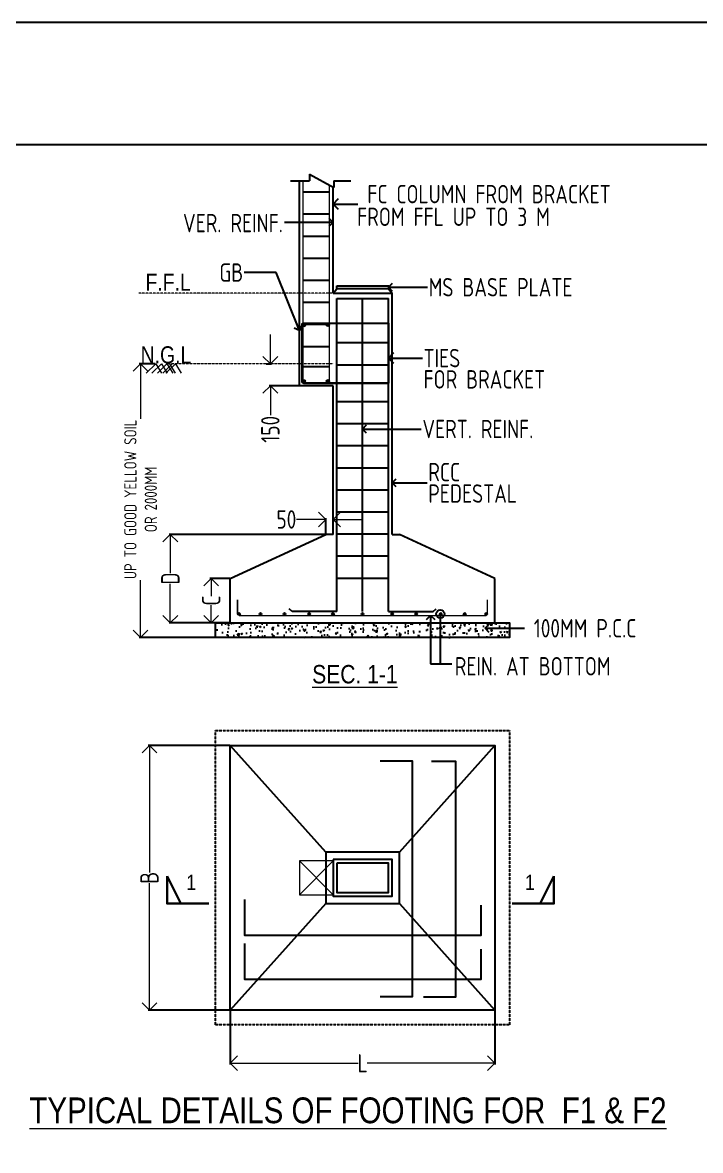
# Model space of a CAD drawing. Header units: millimetres. Extents: x 3470347 to 5996549, y -3470518 to 17149644.
# Drawn here: x 4602744 to 4611965, y 6706577 to 6721908 of the extents above; entities that cross this region are included whole.
import ezdxf
from ezdxf.enums import TextEntityAlignment as Align

# ---------------------------------------------------------------- set-up
doc = ezdxf.new("R2010")
doc.units = ezdxf.units.MM
doc.header["$MEASUREMENT"] = 0
doc.header["$PDMODE"] = 35
doc.header["$PDSIZE"] = -5
doc.linetypes.add('DASHED2', pattern=[0.375, 0.25, -0.125])
doc.linetypes.add('HIDDEN', pattern=[0.375, 0.25, -0.125])
doc.layers.get('0').update_dxf_attribs({"linetype": 'CONTINUOUS', "lineweight": 25})
doc.layers.get('DEFPOINTS').update_dxf_attribs({"linetype": 'CONTINUOUS', "lineweight": 25})
for name, color, linetype, lineweight in [('BLOCK', 7, 'CONTINUOUS', 30), ('L4', 4, 'CONTINUOUS', 30), ('PV_TEXT_ROMANS', 7, 'CONTINUOUS', 0), ('rDIMension', 1, 'CONTINUOUS', 18), ('rPCC DASH', 9, 'HIDDEN', 15), ('rRCC 1', 3, 'CONTINUOUS', 25), ('rRCC 2', 40, 'CONTINUOUS', 15), ('rREINF 1', 1, 'CONTINUOUS', 25), ('SHEET', 7, 'CONTINUOUS', 15), ('TEXT3', 7, 'CONTINUOUS', 30), ('TEXT6', 6, 'CONTINUOUS', 50)]:
    doc.layers.add(name, color=color, linetype=linetype, lineweight=lineweight)
doc.layers.add('S&T_HATCH', color=7, linetype='CONTINUOUS')
doc.styles.add('DIM', font='geniso.shx', dxfattribs={"width": 0.85})
doc.styles.add('J.P', font='ARIALN.TTF')
doc.styles.add('ROMANS', font='', dxfattribs={"width": 0.8})
doc.styles.get('ROMANS').set_extended_font_data('AR CENA')
doc.dimstyles.new('ST-150', dxfattribs={"dimscale": 75, "dimtxt": 3, "dimasz": 2, "dimexe": 0.18, "dimexo": 0.0625, "dimgap": 0.2, "dimtad": 0, "dimdec": 0, "dimlfac": 2, "dimzin": 0, "dimdsep": 46, "dimtxsty": 'DIM', "dimblk": 'OPEN90', "dimcen": 0.09, "dimclrd": 256, "dimclrt": 7, "dimadec": 0, "dimazin": 0, "dimtfac": 1, "dimtdec": 0, "dimtofl": 0, "dimtmove": 0, "dimatfit": 3, "dimldrblk": 'OPEN90', "dimfxl": 1, "dimtolj": 1, "dimtzin": 0, "dimlwd": -1, "dimarcsym": 0})
doc.dimstyles.new('ST-50', dxfattribs={"dimscale": 100, "dimtxt": 2.5, "dimasz": 2, "dimexe": 0.18, "dimexo": 0.0625, "dimgap": 0.2, "dimtad": 0, "dimdec": 0, "dimlfac": 0.5, "dimzin": 0, "dimdsep": 46, "dimtxsty": 'DIM', "dimblk": 'OPEN90', "dimcen": 0.09, "dimclrd": 256, "dimclrt": 7, "dimadec": 0, "dimazin": 0, "dimtfac": 1, "dimtdec": 0, "dimtofl": 0, "dimtmove": 0, "dimatfit": 3, "dimldrblk": 'OPEN90', "dimfxl": 1, "dimtolj": 1, "dimtzin": 0, "dimlwd": -1, "dimarcsym": 0})

# ---------------------------------------------------------------- blocks, each defined once
blk = doc.blocks.new('_Open90')
at = {"color": 0, "linetype": 'ByBlock', "lineweight": -2}
for p, q in [((0, 0), (-1, 0)), ((-0.5, 0.5), (0, 0)), ((0, 0), (-0.5, -0.5))]:
    blk.add_line(p, q, dxfattribs=at)
blk = doc.blocks.new('*D1324')
at = {"layer": 'DEFPOINTS', "color": 0}
for p in [(4604349.362346291, 6717269.723487232), (4604555.256211108, 6717269.723487232), (4605369.355299097, 6713550.361269423)]:
    blk.add_point(p, dxfattribs=at)
at = {"layer": 'rDIMension', "color": 0, "lineweight": -2}
for p, q in [((4604549.006211108, 6717269.723487232), (4604331.362346291, 6717269.723487232)), ((4605363.105299097, 6713550.361269423), (4604331.362346291, 6713550.361269423))]:
    blk.add_line(p, q, dxfattribs=at)
at = {"layer": 'rDIMension'}
for p, q in [((4604349.362346291, 6717069.723487232), (4604349.362346291, 6716523.449933778)), ((4604349.362346291, 6713750.361269423), (4604349.362346291, 6714330.105833778))]:
    blk.add_line(p, q, dxfattribs=at)
at = {"layer": 'rDIMension', "xscale": 200, "yscale": 200, "zscale": 200}
for p, rotation in [((4604349.362346291, 6717269.723487232), 90), ((4604349.362346291, 6713550.361269423), 270)]:
    blk.add_blockref('_Open90', p, dxfattribs=dict(at, rotation=rotation))
at = {"layer": 'rDIMension', "color": 7, "insert": (4604349.362346291, 6715426.777883779), "char_height": 250, "attachment_point": 5, "rotation": 90, "style": 'DIM'}
blk.add_mtext('\\A1;\\Fgeniso.shx|c1;\\H0.66667x;UP TO GOOD YELLOW SOIL\\POR 2000MM', dxfattribs=at)
blk = doc.blocks.new('*D1325')
at = {"layer": 'DEFPOINTS', "color": 0}
for p in [(4606051.82466439, 6717269.723487232), (4606114.104286725, 6716969.723487231), (4606509.355299086, 6716969.723487231)]:
    blk.add_point(p, dxfattribs=at)
at = {"layer": 'rDIMension'}
for p, q in [((4606114.104286725, 6717469.723487232), (4606114.104286725, 6717669.723487232)), ((4606114.104286725, 6716769.723487231), (4606114.104286725, 6716569.723487231))]:
    blk.add_line(p, q, dxfattribs=at)
at = {"layer": 'rDIMension', "color": 0, "lineweight": -2}
for p, q in [((4606058.07466439, 6717269.723487232), (4606132.104286725, 6717269.723487232)), ((4606503.105299086, 6716969.723487231), (4606096.104286725, 6716969.723487231))]:
    blk.add_line(p, q, dxfattribs=at)
at = {"layer": 'rDIMension', "xscale": 200, "yscale": 200, "zscale": 200}
for p, rotation in [((4606114.104286725, 6717269.723487232), 270), ((4606114.104286725, 6716969.723487231), 90)]:
    blk.add_blockref('_Open90', p, dxfattribs=dict(at, rotation=rotation))
at = {"layer": 'rDIMension', "color": 7, "insert": (4606114.104286725, 6716379.639825813), "char_height": 250, "attachment_point": 5, "rotation": 90, "style": 'DIM'}
blk.add_mtext('\\A1;150', dxfattribs=at)
blk = doc.blocks.new('*D1326')
at = {"layer": 'DEFPOINTS', "color": 0}
for p in [(4606869.355299086, 6715154.171240556), (4606869.355299086, 6714950.361269423), (4606969.355299086, 6714950.361269423)]:
    blk.add_point(p, dxfattribs=at)
at = {"layer": 'rDIMension'}
for p, q in [((4606669.355299086, 6715154.171240556), (4606469.355299086, 6715154.171240556)), ((4607169.355299086, 6715154.171240556), (4607369.355299086, 6715154.171240556))]:
    blk.add_line(p, q, dxfattribs=at)
at = {"layer": 'rDIMension', "color": 0, "lineweight": -2}
for p, q in [((4606869.355299086, 6714956.611269423), (4606869.355299086, 6715172.171240556)), ((4606969.355299086, 6714956.611269423), (4606969.355299086, 6715172.171240556))]:
    blk.add_line(p, q, dxfattribs=at)
at = {"layer": 'rDIMension', "xscale": 200, "yscale": 200, "zscale": 200}
blk.add_blockref('_Open90', (4606869.355299086, 6715154.171240556), dxfattribs=at)
at = {"layer": 'rDIMension', "xscale": 200, "yscale": 200, "zscale": 200, "rotation": 180}
blk.add_blockref('_Open90', (4606969.355299086, 6715154.171240556), dxfattribs=at)
at = {"layer": 'rDIMension', "color": 7, "insert": (4606332.396637669, 6715154.171240556), "char_height": 250, "attachment_point": 5, "style": 'DIM'}
blk.add_mtext('\\A1;50', dxfattribs=at)
blk = doc.blocks.new('*D1327')
at = {"layer": 'DEFPOINTS', "color": 0}
for p in [(4605308.971355045, 6714350.361269423), (4605569.355299097, 6714350.361269423), (4605569.355299097, 6713750.361269424)]:
    blk.add_point(p, dxfattribs=at)
at = {"layer": 'rDIMension', "color": 0, "lineweight": -2}
for p, q in [((4605563.105299097, 6714350.361269423), (4605290.971355045, 6714350.361269423)), ((4605563.105299097, 6713750.361269424), (4605290.971355045, 6713750.361269424))]:
    blk.add_line(p, q, dxfattribs=at)
at = {"layer": 'rDIMension'}
for p, q in [((4605308.971355045, 6714150.361269423), (4605308.971355045, 6714112.861269424)), ((4605308.971355045, 6713950.361269424), (4605308.971355045, 6713987.861269424))]:
    blk.add_line(p, q, dxfattribs=at)
at = {"layer": 'rDIMension', "xscale": 200, "yscale": 200, "zscale": 200}
for p, rotation in [((4605308.971355045, 6714350.361269423), 90), ((4605308.971355045, 6713750.361269424), 270)]:
    blk.add_blockref('_Open90', p, dxfattribs=dict(at, rotation=rotation))
at = {"layer": 'rDIMension', "color": 7, "insert": (4605308.971355045, 6714050.361269424), "char_height": 250, "attachment_point": 5, "rotation": 90, "style": 'DIM'}
blk.add_mtext('\\A1;C', dxfattribs=at)
blk = doc.blocks.new('*D1328')
at = {"layer": 'DEFPOINTS', "color": 0}
for p in [(4604753.737136526, 6714950.361269423), (4606869.355299086, 6714950.361269423), (4605369.355299097, 6713750.361269423)]:
    blk.add_point(p, dxfattribs=at)
at = {"layer": 'rDIMension', "color": 0, "lineweight": -2}
for p, q in [((4606863.105299086, 6714950.361269423), (4604735.737136526, 6714950.361269423)), ((4605363.105299097, 6713750.361269423), (4604735.737136526, 6713750.361269423))]:
    blk.add_line(p, q, dxfattribs=at)
at = {"layer": 'rDIMension'}
for p, q in [((4604753.737136526, 6714750.361269423), (4604753.737136526, 6714423.486269422)), ((4604753.737136526, 6713950.361269423), (4604753.737136526, 6714277.236269422))]:
    blk.add_line(p, q, dxfattribs=at)
at = {"layer": 'rDIMension', "xscale": 200, "yscale": 200, "zscale": 200}
for p, rotation in [((4604753.737136526, 6714950.361269423), 90), ((4604753.737136526, 6713750.361269423), 270)]:
    blk.add_blockref('_Open90', p, dxfattribs=dict(at, rotation=rotation))
at = {"layer": 'rDIMension', "color": 7, "insert": (4604753.737136526, 6714350.361269423), "char_height": 250, "attachment_point": 5, "rotation": 90, "style": 'DIM'}
blk.add_mtext('\\A1;D', dxfattribs=at)
blk = doc.blocks.new('*D1329')
at = {"layer": 'DEFPOINTS', "color": 0}
for p in [(4605569.355299097, 6712083.45687328), (4604469.017067229, 6708483.45687328), (4605569.355299097, 6708483.45687328)]:
    blk.add_point(p, dxfattribs=at)
at = {"layer": 'rDIMension', "color": 0, "lineweight": -2}
for p, q in [((4605563.105299097, 6712083.45687328), (4604451.017067229, 6712083.45687328)), ((4605563.105299097, 6708483.45687328), (4604451.017067229, 6708483.45687328))]:
    blk.add_line(p, q, dxfattribs=at)
at = {"layer": 'rDIMension'}
for p, q in [((4604469.017067229, 6711883.45687328), (4604469.017067229, 6710356.581873279)), ((4604469.017067229, 6708683.45687328), (4604469.017067229, 6710210.331873279))]:
    blk.add_line(p, q, dxfattribs=at)
at = {"layer": 'rDIMension', "xscale": 200, "yscale": 200, "zscale": 200}
for p, rotation in [((4604469.017067229, 6712083.45687328), 90), ((4604469.017067229, 6708483.45687328), 270)]:
    blk.add_blockref('_Open90', p, dxfattribs=dict(at, rotation=rotation))
at = {"layer": 'rDIMension', "color": 7, "insert": (4604469.017067229, 6710283.45687328), "char_height": 250, "attachment_point": 5, "rotation": 90, "style": 'DIM'}
blk.add_mtext('\\A1;B', dxfattribs=at)
blk = doc.blocks.new('*D1330')
at = {"layer": 'DEFPOINTS', "color": 0}
for p in [(4605569.355299097, 6708483.45687328), (4609169.355299097, 6708483.45687328), (4609169.355299097, 6707762.369561859)]:
    blk.add_point(p, dxfattribs=at)
at = {"layer": 'rDIMension', "color": 0, "lineweight": -2}
for p, q in [((4605569.355299097, 6708477.20687328), (4605569.355299097, 6707744.369561859)), ((4609169.355299097, 6708477.20687328), (4609169.355299097, 6707744.369561859))]:
    blk.add_line(p, q, dxfattribs=at)
at = {"layer": 'rDIMension'}
for p, q in [((4605769.355299097, 6707762.369561859), (4607306.855299097, 6707762.369561859)), ((4608969.355299097, 6707762.369561859), (4607431.855299097, 6707762.369561859))]:
    blk.add_line(p, q, dxfattribs=at)
at = {"layer": 'rDIMension', "xscale": 200, "yscale": 200, "zscale": 200, "rotation": 180}
blk.add_blockref('_Open90', (4605569.355299097, 6707762.369561859), dxfattribs=at)
at = {"layer": 'rDIMension', "xscale": 200, "yscale": 200, "zscale": 200}
blk.add_blockref('_Open90', (4609169.355299097, 6707762.369561859), dxfattribs=at)
at = {"layer": 'rDIMension', "color": 7, "insert": (4607369.355299097, 6707762.369561859), "char_height": 250, "attachment_point": 5, "style": 'DIM'}
blk.add_mtext('\\A1;L', dxfattribs=at)
blk = doc.blocks.new('SMH-1')
at = {"layer": 'L4'}
for points in [[(0, 0), (814.6229330631322, 0), (814.6229330631322, 534.8206034718023)], [(814.6229330631322, 534.8206034718023), (546.0281598753063, 0)]]:
    blk.add_lwpolyline(points, dxfattribs=at)
at = {"layer": 'TEXT6', "style": 'ROMANS', "width": 0.85}
blk.add_attdef('SEC', text='', height=300, dxfattribs=at).set_placement((346.3707409001945, 410.1505165286653), align=Align.MIDDLE_CENTER)

msp = doc.modelspace()

# ---------------------------------------------------------------- hatches: boundary and pattern name
at = {"layer": 'rRCC 2'}
h = msp.add_hatch(color=256, dxfattribs=at)
h.dxf.hatch_style = 1
h.paths.add_polyline_path([(4606547.915478615, 6717796.995343521, -1), (4606593.10022865, 6717796.908868411, -1)])
h = msp.add_hatch(color=256, dxfattribs=at)
h.dxf.hatch_style = 1
h.paths.add_polyline_path([(4606872.555602908, 6717799.90950448, -1), (4606917.740352943, 6717799.82302937, -1)])
h = msp.add_hatch(color=256, dxfattribs=at)
h.dxf.hatch_style = 1
h.paths.add_polyline_path([(4606546.465518354, 6717032.789842141, -1), (4606591.650268389, 6717032.70336703, -1)])
h = msp.add_hatch(color=256, dxfattribs=at)
h.dxf.hatch_style = 1
h.paths.add_polyline_path([(4606874.983064473, 6717032.230323237, -1), (4606920.167814507, 6717032.143848127, -1)])
h = msp.add_hatch(color=256, dxfattribs=at)
h.dxf.hatch_style = 1
edge = h.paths.add_edge_path()
edge.add_arc((4605688.056079037, 6713869.062049363), 18.70077993899758, 0, 360)
h = msp.add_hatch(color=256, dxfattribs=at)
h.dxf.hatch_style = 1
edge = h.paths.add_edge_path()
edge.add_arc((4605981.193021592, 6713869.062049363), 18.70077993899758, 0, 360)
h = msp.add_hatch(color=256, dxfattribs=at)
h.dxf.hatch_style = 1
edge = h.paths.add_edge_path()
edge.add_arc((4606307.510775176, 6713869.062049363), 18.70077993899758, 0, 360)
h = msp.add_hatch(color=256, dxfattribs=at)
h.dxf.hatch_style = 1
edge = h.paths.add_edge_path()
edge.add_arc((4606641.644522859, 6713869.062049363), 18.70077993899758, 0, 360)
h = msp.add_hatch(color=256, dxfattribs=at)
h.dxf.hatch_style = 1
edge = h.paths.add_edge_path()
edge.add_arc((4606966.008277919, 6713869.062049363), 18.70077993899758, 0, 360)
h = msp.add_hatch(color=256, dxfattribs=at)
h.dxf.hatch_style = 1
edge = h.paths.add_edge_path()
edge.add_arc((4607369.355299098, 6713869.062049363), 18.70077993899758, 0, 360)
h = msp.add_hatch(color=256, dxfattribs=at)
h.dxf.hatch_style = 1
edge = h.paths.add_edge_path()
edge.add_arc((4607772.702320257, 6713869.062049363), 18.70077993899758, -180, 180, ccw=False)
h = msp.add_hatch(color=256, dxfattribs=at)
h.dxf.hatch_style = 1
edge = h.paths.add_edge_path()
edge.add_arc((4608097.066075318, 6713869.062049363), 18.70077993899758, -180, 180, ccw=False)
h = msp.add_hatch(color=256, dxfattribs=at)
h.dxf.hatch_style = 1
edge = h.paths.add_edge_path()
edge.add_arc((4608431.199823, 6713869.062049363), 18.70077993899758, -180, 180, ccw=False)
h = msp.add_hatch(color=256, dxfattribs=at)
h.dxf.hatch_style = 1
edge = h.paths.add_edge_path()
edge.add_arc((4608757.517576585, 6713869.062049363), 18.70077993899758, -180, 180, ccw=False)
h = msp.add_hatch(color=256, dxfattribs=at)
h.dxf.hatch_style = 1
edge = h.paths.add_edge_path()
edge.add_arc((4609050.654519159, 6713869.062049362), 18.70077993899758, 0, 360)
at = {"layer": 'S&T_HATCH', "linetype": 'ByBlock', "transparency": 33554559}
h = msp.add_hatch(dxfattribs=at)
h.set_pattern_fill('AR-CONC', color=256, scale=30)
h.set_pattern_definition([(49.99999999999999, (2224126.683132183, 8745714.725172203), (215.178054780226, -18.82564049477853), [22.5, -247.5]), (355, (2224126.683132183, 8745714.725172203), (-41.6254000839, 225.6576401100035), [18, -198]), (100.45144446, (2224144.614636483, 8745713.156369004), (173.5526540181336, 206.8319972905888), [19.12205759999985, -210.3426335999988]), (46.18420000000001, (2224126.683132183, 8745774.725172203), (320.1723992014717, -49.65578423792296), [33.75, -371.25]), (96.63563549, (2224153.364155683, 8745770.587180104), (280.3985837022685, 292.2355802323651), [28.6831026, -315.5141279999999]), (351.1841639899999, (2224126.683132183, 8745774.725172203), (280.3985835164319, 292.2355800809971), [27, -297.0000003]), (21, (2224156.683132183, 8745759.725172203), (179.0721156355385, -120.7856671996016), [22.5, -247.5]), (326.0000000000001, (2224156.683132183, 8745759.725172203), (72.99459957647451, 217.5450135140559), [18, -198]), (71.45144474, (2224171.605808383, 8745749.659700003), (252.0667130189913, 96.75934584190615), [19.122057, -210.3426336]), (37.50000000000001, (2224126.683132183, 8745714.725172203), (3.647956595187201, 99.86815614939344), [0, -195.6, 0, -201, 0, -198.75]), (7.499999999999999, (2224126.683132183, 8745714.725172203), (78.92086123264458, 118.3235135647081), [0, -114.6, 0, -191.1, 0, -75.75]), (327.5, (2224059.783132183, 8745714.725172203), (160.1467308517227, -6.766461520313927), [0, -75, 0, -234, 0, -310.5]), (317.5, (2224029.783132183, 8745714.725172203), (174.9558508027159, 30.03149469969532), [0, -97.5, 0, -155.4, 0, -220.5])])
h.paths.add_polyline_path([(4609369.355299098, 6713750.361269423), (4605369.355299098, 6713750.361269424), (4605369.355299098, 6713550.361269424), (4609369.355299098, 6713550.361269423)])

# ---------------------------------------------------------------- linework, layer by layer
at = {"color": 7, "linetype": 'DASHED2'}
msp.add_lwpolyline([(4605369.355299097, 6708283.45687328), (4605369.355299097, 6712283.45687328), (4609369.355299097, 6712283.45687328), (4609369.355299097, 6708283.45687328)], close=True, dxfattribs=at)
at = {"color": 1, "linetype": 'ByBlock'}
for points in [[(4605569.355299097, 6708483.45687328), (4605569.355299097, 6712083.45687328), (4609169.355299097, 6712083.45687328), (4609169.355299097, 6708483.45687328)], [(4606869.355299086, 6710633.45687328), (4606869.355299086, 6709933.45687328), (4607869.355299086, 6709933.45687328), (4607869.355299086, 6710633.45687328)]]:
    msp.add_lwpolyline(points, close=True, dxfattribs=at)
for points in [[(4606869.355299086, 6710633.45687328), (4605569.355299097, 6712083.45687328)], [(4607869.355299086, 6710633.45687328), (4609169.355299097, 6712083.45687328)], [(4606869.355299086, 6709933.45687328), (4605569.355299097, 6708483.45687328)], [(4607869.355299086, 6709933.45687328), (4609169.355299097, 6708483.45687328)]]:
    msp.add_lwpolyline(points, dxfattribs=at)
at = {"color": 3, "linetype": 'ByBlock'}
msp.add_lwpolyline([(4606969.355299086, 6710533.45687328), (4606969.355299086, 6710033.45687328), (4607769.355299086, 6710033.45687328), (4607769.355299086, 6710533.45687328)], close=True, dxfattribs=at)
at = {"color": 2, "linetype": 'ByBlock'}
msp.add_lwpolyline([(4607019.355299086, 6710483.45687328), (4607019.355299086, 6710083.45687328), (4607719.355299086, 6710083.45687328), (4607719.355299086, 6710483.45687328)], close=True, dxfattribs=at)
at = {"layer": 'rPCC DASH'}
for p, q in [((4606969.355299086, 6718229.723487232), (4604326.15755242, 6718229.723487232)), ((4606969.355299086, 6717269.723487232), (4604698.921104982, 6717269.723487232))]:
    msp.add_line(p, q, dxfattribs=at)
at = {"layer": 'rRCC 1'}
for p, q in [((4606645.656365879, 6719847.415094374), (4606976.548726883, 6719667.269456699)), ((4606645.656365879, 6719847.415094374), (4606645.656365879, 6719757.342275537)), ((4606388.602546379, 6719757.342275537), (4606645.656365879, 6719757.342275537)), ((4606509.355299086, 6716969.723487232), (4606509.355299086, 6719757.342275537)), ((4606976.548726883, 6719757.342275537), (4607208.602546383, 6719757.342275537)), ((4606976.548726883, 6719757.342275537), (4606976.548726883, 6719667.269456699)), ((4606969.355299086, 6718229.723487232), (4606969.355299086, 6719671.185729151)), ((4606969.355299086, 6718229.723487232), (4607769.355299087, 6718229.723487232)), ((4607769.355299087, 6714950.361269423), (4607769.355299087, 6718229.723487232)), ((4606509.355299086, 6716969.723487232), (4606509.355299086, 6717269.723487232)), ((4606969.355299086, 6714950.361269423), (4606969.355299086, 6716969.723487232)), ((4605569.355299097, 6714350.361269424), (4606869.355299086, 6714950.361269423)), ((4606969.355299086, 6714950.361269423), (4606869.355299086, 6714950.361269423)), ((4607769.355299086, 6714950.361269423), (4607869.355299086, 6714950.361269423)), ((4609169.355299097, 6714350.361269423), (4607869.355299086, 6714950.361269423)), ((4605569.355299097, 6713750.361269424), (4605569.355299097, 6714350.361269424)), ((4609169.355299097, 6713750.361269423), (4609169.355299097, 6714350.361269423))]:
    msp.add_line(p, q, dxfattribs=at)
at = {"layer": 'rRCC 1', "color": 2}
for p, q in [((4606559.355299086, 6719606.303882725), (4606919.355299086, 6719606.303882725)), ((4606559.355299086, 6719306.303882725), (4606919.355299086, 6719306.303882725)), ((4606559.355299086, 6719006.303882725), (4606919.355299086, 6719006.303882725)), ((4606559.355299086, 6718706.303882725), (4606919.355299086, 6718706.303882725)), ((4606559.355299086, 6718406.303882725), (4606919.355299086, 6718406.303882725)), ((4607019.355299086, 6713904.236035444), (4607019.355299086, 6718157.733149298)), ((4607019.355299086, 6718157.733149298), (4607719.355299087, 6718157.733149298)), ((4607019.355299086, 6713904.236035444), (4607019.355299086, 6718157.733149298)), ((4607369.355299087, 6713904.236035444), (4607369.355299087, 6718157.733149298)), ((4607369.355299087, 6713904.236035444), (4607369.355299087, 6718157.733149298)), ((4607719.355299087, 6713904.236035444), (4607719.355299087, 6718157.733149298)), ((4606559.355299086, 6718106.303882725), (4606919.355299086, 6718106.303882725)), ((4606559.355299086, 6717806.303882725), (4606919.355299087, 6717806.303882725)), ((4607019.355299086, 6717557.733149298), (4607719.355299087, 6717557.733149298)), ((4606559.355299086, 6717506.303882725), (4606919.355299086, 6717506.303882725)), ((4607019.355299086, 6717257.733149298), (4607719.355299087, 6717257.733149298)), ((4606559.355299086, 6717232.692208606), (4606919.355299086, 6717232.692208606)), ((4606567.413612613, 6717008.466303312), (4607719.355299087, 6717007.470767881)), ((4607019.355299086, 6716757.733149298), (4607719.355299087, 6716757.733149298)), ((4607019.355299086, 6716457.733149298), (4607719.355299087, 6716457.733149298)), ((4607019.355299086, 6716157.733149298), (4607719.355299087, 6716157.733149298)), ((4607019.355299086, 6715857.733149298), (4607719.355299087, 6715857.733149298)), ((4607019.355299086, 6715557.733149298), (4607719.355299087, 6715557.733149298)), ((4607019.355299086, 6715257.733149298), (4607719.355299087, 6715257.733149298)), ((4607019.355299086, 6714957.733149298), (4607719.355299087, 6714957.733149298)), ((4607019.355299086, 6714657.733149298), (4607719.355299087, 6714657.733149298)), ((4607019.355299086, 6714357.733149298), (4607719.355299087, 6714357.733149298)), ((4606411.195299086, 6713904.236035444), (4606371.074533024, 6713938.236619434)), ((4607019.355299086, 6713904.236035444), (4606411.195299086, 6713904.236035444)), ((4607719.355299087, 6713904.236035444), (4608327.515299087, 6713904.236035444)), ((4608327.515299087, 6713904.236035444), (4608367.63606515, 6713938.236619434))]:
    msp.add_line(p, q, dxfattribs=at)
at = {"layer": 'rRCC 1', "color": 0}
for p, q in [((4606969.355299086, 6718229.723487232), (4607019.355299086, 6718287.305766932)), ((4607719.355299087, 6718287.305766932), (4607769.355299087, 6718229.723487232))]:
    msp.add_line(p, q, dxfattribs=at)
msp.add_lwpolyline([(4607019.355299086, 6718328.138242981), (4607719.355299087, 6718328.138242981), (4607719.355299087, 6718287.305766932), (4607019.355299086, 6718287.305766932)], close=True, dxfattribs=at)
at = {"layer": 'rRCC 1'}
for points in [[(4606969.355299086, 6716969.723487232), (4606509.355299086, 6716969.723487232), (4606509.355299086, 6717869.723487232)], [(4606969.355299086, 6717008.09763698), (4606969.355299086, 6717008.07462466)]]:
    msp.add_lwpolyline(points, dxfattribs=at)
at = {"layer": 'rRCC 1', "color": 2}
msp.add_lwpolyline([(4606565.480925934, 6717823.313500804), (4607719.355299087, 6717823.313500804), (4607719.355299087, 6717007.470767881), (4606565.465333442, 6717008.467822238, -0.4139852340272943), (4606545.480925934, 6717028.46781616), (4606545.480925934, 6717803.313500804, -0.414213562373095)], format="xyb", close=True, dxfattribs=at)
at = {"layer": 'rRCC 1'}
msp.add_lwpolyline([(4605369.355299097, 6713750.361269424), (4609369.355299098, 6713750.361269423), (4609369.355299098, 6713550.361269423), (4605369.355299097, 6713550.361269424)], close=True, dxfattribs=at)
at = {"layer": 'rRCC 1', "color": 2}
for points in [[(4607606.995747051, 6711873.814074105), (4608043.175606518, 6711873.814074105), (4608043.175606518, 6708665.854482732), (4607606.995747051, 6708665.854482732)], [(4608304.328613214, 6711868.247593757), (4608631.393793262, 6711868.247593757), (4608631.393793262, 6708660.288002384), (4608195.213933795, 6708660.288002384)], [(4608976.443082253, 6709909.585899054), (4608976.443082253, 6709497.752138679), (4605764.99964235, 6709497.752138679), (4605764.99964235, 6709987.11510527)], [(4608976.443082253, 6709312.407809584), (4608976.443082253, 6708900.574049209), (4605764.99964235, 6708900.574049209), (4605764.99964235, 6709389.937015801)]]:
    msp.add_lwpolyline(points, dxfattribs=at)
at = {"layer": 'rRCC 2'}
for p, q in [((4606559.355299086, 6717062.884993416), (4606559.355299086, 6719757.342275537)), ((4606919.355299086, 6717062.884993416), (4606919.355299086, 6719698.406913272)), ((4606919.355299087, 6717008.191920838), (4606919.355299086, 6719698.406913272)), ((4604555.256211108, 6717269.723487232), (4604427.376896959, 6717141.666602139)), ((4604632.349407966, 6717269.723487232), (4604504.470093817, 6717141.666602139)), ((4604555.256211108, 6717269.723487232), (4604635.066278338, 6717141.666602139)), ((4604708.194572499, 6717269.723487232), (4604580.315258349, 6717141.666602139)), ((4604632.349407966, 6717269.723487232), (4604712.159475197, 6717141.666602139)), ((4604780.428443491, 6717269.723487232), (4604652.549129343, 6717141.666602139)), ((4604822.577823859, 6717269.723487232), (4604694.69850971, 6717141.666602139)), ((4604708.194572499, 6717269.723487232), (4604788.004639729, 6717141.666602139)), ((4604740.414095664, 6717269.723487232), (4604820.224162894, 6717141.666602139)), ((4604822.577823859, 6717269.723487232), (4604902.38789109, 6717141.666602139))]:
    msp.add_line(p, q, dxfattribs=at)
at = {"layer": 'rRCC 2', "color": 6}
for p, q in [((4606509.355299086, 6710513.456873273), (4606969.355299086, 6710053.456873273)), ((4606969.355299086, 6710513.456873273), (4606509.355299086, 6710053.456873273))]:
    msp.add_line(p, q, dxfattribs=at)
at = {"layer": 'rRCC 2'}
for points in [[(4605669.355299097, 6714060.361269424), (4605669.355299097, 6713869.062049363)], [(4605669.355299097, 6713869.062049363), (4605669.355299097, 6714060.361269423)], [(4609069.355299098, 6713869.062049362), (4609069.355299098, 6714060.361269423)], [(4605688.056079037, 6713850.361269424), (4609050.654519159, 6713850.361269423)]]:
    msp.add_lwpolyline(points, dxfattribs=at)
at = {"layer": 'rRCC 2', "color": 6}
msp.add_lwpolyline([(4606509.355299086, 6710513.456873273), (4606509.355299086, 6710053.456873273), (4606969.355299086, 6710053.456873273), (4606969.355299086, 6710513.456873273)], close=True, dxfattribs=at)
at = {"layer": 'rRCC 2'}
for centre, radius in [((4606570.507853633, 6717796.952105966), 22.59241639155215), ((4606570.507853633, 6717796.952105966), 22.59241639155215), ((4606895.147977925, 6717799.866266924), 22.59241639155215), ((4606895.147977925, 6717799.866266924), 22.59241639155215), ((4606569.057893371, 6717032.746604585), 22.59241639155215), ((4606569.057893371, 6717032.746604585), 22.59241639155215), ((4606897.575439489, 6717032.187085682), 22.59241639155215), ((4606897.575439489, 6717032.187085682), 22.59241639155215), ((4605688.056079037, 6713869.062049363), 18.70077993899758), ((4605688.056079037, 6713869.062049363), 18.70077993899758), ((4605981.193021592, 6713869.062049363), 18.70077993899758), ((4605981.193021592, 6713869.062049363), 18.70077993899758), ((4606307.510775176, 6713869.062049363), 18.70077993899758), ((4606307.510775176, 6713869.062049363), 18.70077993899758), ((4606641.644522859, 6713869.062049363), 18.70077993899758), ((4606641.644522859, 6713869.062049363), 18.70077993899758), ((4606966.008277919, 6713869.062049363), 18.70077993899758), ((4606966.008277919, 6713869.062049363), 18.70077993899758), ((4607369.355299098, 6713869.062049363), 18.70077993899758), ((4607369.355299098, 6713869.062049363), 18.70077993899758), ((4607772.702320257, 6713869.062049363), 18.70077993899758), ((4607772.702320257, 6713869.062049363), 18.70077993899758), ((4608097.066075318, 6713869.062049363), 18.70077993899758), ((4608097.066075318, 6713869.062049363), 18.70077993899758), ((4608431.199823, 6713869.062049363), 18.70077993899758), ((4608431.199823, 6713869.062049363), 18.70077993899758), ((4608757.517576585, 6713869.062049363), 18.70077993899758), ((4608757.517576585, 6713869.062049363), 18.70077993899758), ((4609050.654519159, 6713869.062049362), 18.70077993899758), ((4609050.654519159, 6713869.062049362), 18.70077993899758)]:
    msp.add_circle(centre, radius, dxfattribs=at)

# ---------------------------------------------------------------- block references
at = {"layer": 'BLOCK'}
ref = msp.add_blockref('SMH-1', (4605279.344817868, 6709933.45687328), dxfattribs=dict(at, xscale=-0.6985281548173935, yscale=0.6985281548173935, zscale=0.6985281548173935))
ref.add_attrib('SEC', '1', dxfattribs={"layer": 'TEXT6', "height": 209.558446445218, "style": 'ROMANS', "width": 0.85}).set_placement((4605037.395103345, 6710219.958556789), align=Align.MIDDLE_CENTER)
at = {"layer": 'BLOCK', "xscale": 0.6985281548173935, "yscale": 0.6985281548173935, "zscale": 0.6985281548173935}
msp.add_blockref('SMH-1', (4609401.981664635, 6709933.45687328), dxfattribs=at).add_auto_attribs({'SEC': '1'})

# ---------------------------------------------------------------- texts
at = {"layer": 'PV_TEXT_ROMANS', "style": 'J.P'}
for s, height, p in [('%%USEC. 1-1', 250, (4607264.17535453, 6713050.481404613)), ('%%UTYPICAL DETAILS OF FOOTING FOR  F1 & F2', 350, (4607170.667177663, 6707122.046195854))]:
    msp.add_text(s, height=height, rotation=359.9999999999999, dxfattribs=at).set_placement(p, align=Align.MIDDLE)
at = {"layer": 'rDIMension', "color": 7, "insert": (4606284.507601005, 6719182.373146995), "char_height": 250, "attachment_point": 6, "style": 'DIM'}
msp.add_mtext('\\A1;VER. REINF. ', dxfattribs=at)
at = {"layer": 'rDIMension', "color": 7, "char_height": 250, "attachment_point": 4, "line_spacing_factor": 0.7, "style": 'DIM'}
for s, insert in [('\\A1;RCC\\PPEDESTAL', (4608262.672000266, 6715651.545278906)), ('\\A1;\\Fgeniso.shx|c1;REIN. AT BOTTOM', (4608622.274474094, 6713158.191998661))]:
    msp.add_mtext(s, dxfattribs=dict(at, insert=insert))
at = {"layer": 'rRCC 1', "color": 7, "insert": (4605745.394620487, 6718509.884031418), "char_height": 250, "attachment_point": 6, "style": 'DIM'}
msp.add_mtext('\\A1;GB', dxfattribs=at)
at = {"layer": 'rRCC 2', "color": 7, "char_height": 250, "style": 'DIM'}
for s, insert, attachment_point in [('\\A1;FC COLUMN FROM BRACKET', (4610743.895174243, 6719575.986397711), 6), ('\\A1;FROM FFL UP TO 3 M', (4609915.826262053, 6719268.101952833), 6), ('\\A1;MS BASE PLATE', (4608267.728212402, 6718310.497729521), 4), ('\\A1;TIES ', (4608197.706517304, 6717346.878229764), 4), ('\\A1;FOR BRACKET', (4608197.706517304, 6717058.132699671), 4), ('\\A1;VERT. REINF.', (4608182.878106596, 6716383.242704142), 4)]:
    msp.add_mtext(s, dxfattribs=dict(at, insert=insert, attachment_point=attachment_point))
at = {"layer": 'TEXT3', "style": 'ROMANS', "width": 0.85}
for s, p in [('F.F.L', (4604415.503642272, 6718262.987690317)), ('N.G.L', (4604349.362346292, 6717275.210327519))]:
    msp.add_text(s, height=232.5536011379122, dxfattribs=at).set_placement(p)

# ---------------------------------------------------------------- dimensions: what is measured, and where the dimension line sits
at = {"layer": 'rDIMension'}
dim = msp.add_linear_dim(base=(4606114.104286725, 6716969.723487231), p1=(4606051.82466439, 6717269.723487232), p2=(4606509.355299086, 6716969.723487231), angle=90, dimstyle='ST-50', dxfattribs=at)
dim.commit()
dim.dimension.update_dxf_attribs({"geometry": '*D1325', "text_midpoint": (4606114.104286725, 6716379.639825813), "dimtype": 160})
dim = msp.add_linear_dim(base=(4604349.362346291, 6717269.723487232), p1=(4605369.355299097, 6713550.361269423), p2=(4604555.256211108, 6717269.723487232), angle=90, text='\\Fgeniso.shx|c1;\\H0.66667x;UP TO GOOD YELLOW SOIL\\POR 2000MM', dimstyle='ST-50', override={"dimtxsty": 'DIM', "dimblk": 'Open90'}, dxfattribs=at)
dim.commit()
dim.dimension.update_dxf_attribs({"geometry": '*D1324', "text_midpoint": (4604349.362346291, 6715426.777883779), "dimtype": 160})
dim = msp.add_linear_dim(base=(4606869.355299086, 6715154.171240556), p1=(4606969.355299086, 6714950.361269423), p2=(4606869.355299086, 6714950.361269423), dimstyle='ST-50', dxfattribs=at)
dim.commit()
dim.dimension.update_dxf_attribs({"geometry": '*D1326', "text_midpoint": (4606332.396637669, 6715154.171240556)})
for base, p1, p2, text, picture, middle in [((4604753.737136526, 6714950.361269423), (4605369.355299097, 6713750.361269423), (4606869.355299086, 6714950.361269423), 'D', '*D1328', (4604753.737136526, 6714350.361269423)), ((4605308.971355045, 6714350.361269423), (4605569.355299097, 6713750.361269424), (4605569.355299097, 6714350.361269423), 'C', '*D1327', (4605308.971355045, 6714050.361269424))]:
    dim = msp.add_linear_dim(base=base, p1=p1, p2=p2, angle=90, text=text, dimstyle='ST-50', dxfattribs=at)
    dim.commit()
    dim.dimension.update_dxf_attribs({"geometry": picture, "text_midpoint": middle})
dim = msp.add_linear_dim(base=(4604469.017067229, 6708483.45687328), p1=(4605569.355299097, 6712083.45687328), p2=(4605569.355299097, 6708483.45687328), angle=90, text='B', dimstyle='ST-50', override={"dimtxsty": 'DIM'}, dxfattribs=at)
dim.commit()
dim.dimension.update_dxf_attribs({"geometry": '*D1329', "text_midpoint": (4604469.017067229, 6710283.45687328)})
dim = msp.add_linear_dim(base=(4609169.355299097, 6707762.369561859), p1=(4605569.355299097, 6708483.45687328), p2=(4609169.355299097, 6708483.45687328), text='L', dimstyle='ST-50', override={"dimtxsty": 'DIM'}, dxfattribs=at)
dim.commit()
dim.dimension.update_dxf_attribs({"geometry": '*D1330', "text_midpoint": (4607369.355299097, 6707762.369561859)})

# ---------------------------------------------------------------- leaders
at = {"layer": 'rREINF 1'}
msp.add_leader([(4606967.887372467, 6719440.249631072), (4607306.170992967, 6719440.249631072)], dimstyle='ST-150', dxfattribs=at)
for points, override in [([(4606968.17985283, 6719191.096282103), (4606308.055575851, 6719191.096282103)], {"dimasz": 1.5}), ([(4608425.617575158, 6713869.062049363), (4608425.617575158, 6713190.374260105), (4608580.706490858, 6713190.374260105)], {"dimasz": 1.5, "dimldrblk": 'DotBlank'}), ([(4608294.250923367, 6713850.361269425), (4608294.250923367, 6713190.374260105), (4608580.706490858, 6713190.374260105)], {"dimasz": 1.5})]:
    msp.add_leader(points, dimstyle='ST-150', override=override, dxfattribs=at)
at = {"layer": 'rREINF 1', "annotation_type": 0, "has_hookline": 1}
for points, hookline_direction, text_width in [([(4606509.355299086, 6717720.581250746), (4606194.797768093, 6718509.884031418), (4605760.394620487, 6718509.884031418)], 1, 276.25), ([(4607769.355299087, 6715651.545278906), (4608247.672000266, 6715651.545278906)], 0, 1253.75), ([(4609034.658693412, 6713674.772441296), (4609682.111756156, 6713674.772441296)], 0, 1402.5)]:
    msp.add_leader(points, dimstyle='ST-150', override={"dimasz": 1.5}, dxfattribs=dict(at, hookline_direction=hookline_direction, text_width=text_width))
at = {"layer": 'rREINF 1', "annotation_type": 0, "has_hookline": 1, "hookline_direction": 0, "horizontal_direction": (1, 1.430212185077031e-12, 0)}
for points, text_width in [([(4607719.355299087, 6718310.497729521), (4608252.728212402, 6718310.497729521)], 1976.25), ([(4607367.82792292, 6716383.242704142), (4608167.878106596, 6716383.242704142)], 1530)]:
    msp.add_leader(points, dimstyle='ST-150', override={"dimasz": 1.5}, dxfattribs=dict(at, text_width=text_width))
at = {"layer": 'rREINF 1', "annotation_type": 0, "has_hookline": 1, "hookline_direction": 0, "text_width": 488.5355487179054, "horizontal_direction": (1, 1.430212185077031e-12, 0)}
msp.add_leader([(4607719.422896803, 6717346.878229764), (4608182.706517304, 6717346.878229764)], dimstyle='ST-150', dxfattribs=at)

# ---------------------------------------------------------------- next in the draw order: texts
at = {"layer": 'rDIMension', "color": 7, "insert": (4609697.111756156, 6713674.772441296), "char_height": 250, "attachment_point": 4, "style": 'DIM', "bg_fill": 2}
msp.add_mtext('\\A1;100MM P.C.C', dxfattribs=at)

# ---------------------------------------------------------------- next in the draw order: linework, layer by layer
at = {"color": 192, "lineweight": 25, "elevation": -1.882151845814741e-05}
msp.add_lwpolyline([(4559724.591090647, 6660166.616572083), (4647044.992200506, 6660166.616572083), (4647044.992200506, 6721908.3773219), (4559724.591090647, 6721908.3773219)], close=True, dxfattribs=at)
at = {"layer": 'SHEET', "color": 220, "lineweight": 25, "elevation": -1.882151845814741e-05}
msp.add_lwpolyline([(4561387.836825209, 6661826.743718546), (4645381.746464629, 6661826.743718546), (4645381.746464629, 6720248.250175429), (4561387.836825209, 6720248.250175429)], close=True, dxfattribs=at)

doc.saveas('drawing.dxf')
